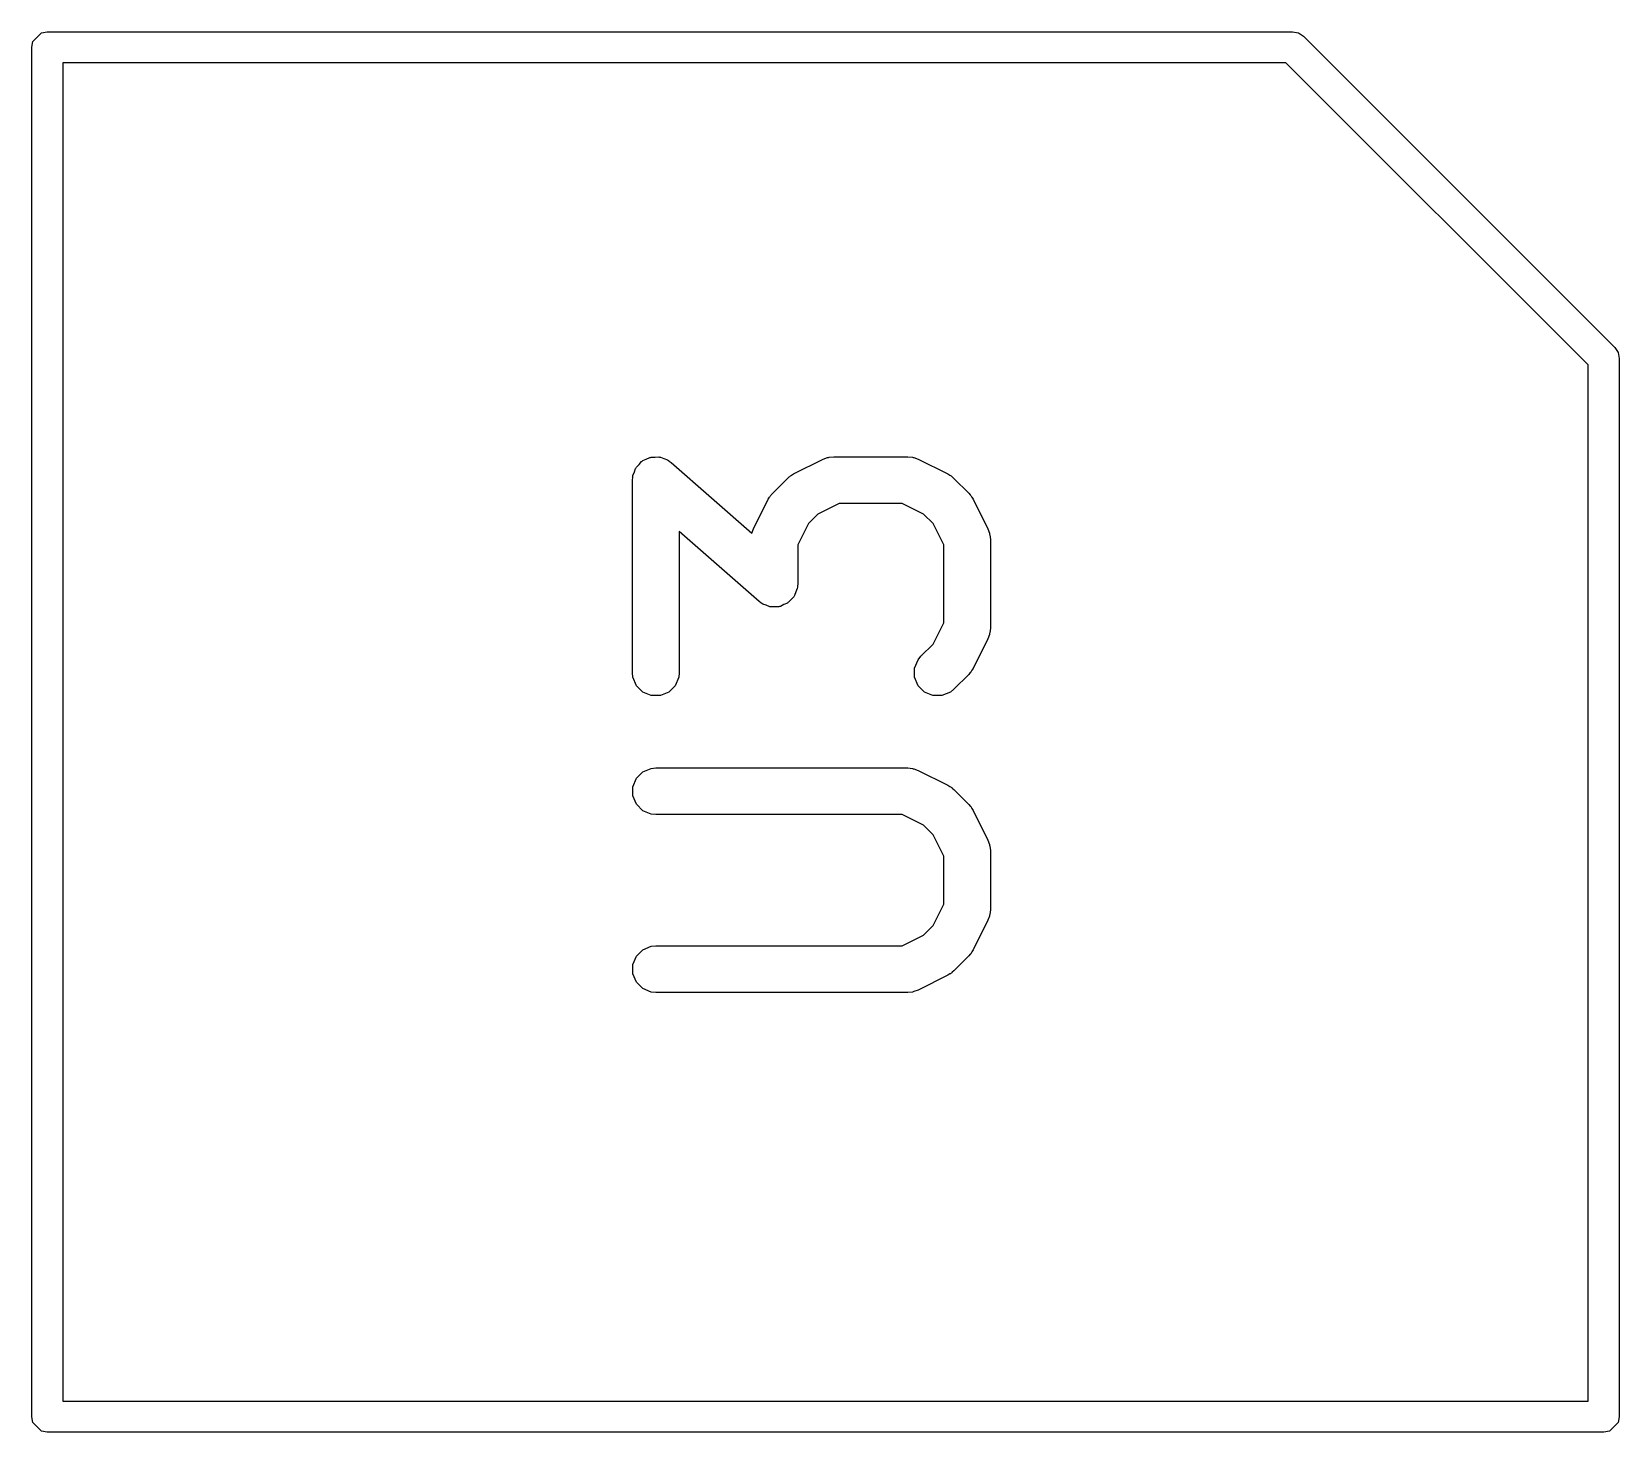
# Model space of a CAD drawing. Header units: millimetres. Extents: x 129 to 276, y -185 to -58.
# Drawn here: x 162.2 to 167.3, y -96.5 to -92 of the extents above; entities that cross this region are included whole.
import ezdxf

# ---------------------------------------------------------------- set-up
doc = ezdxf.new("R2010")
doc.units = ezdxf.units.MM
doc.layers.add('F.Fab', color=9, linetype='CONTINUOUS', true_color=0xafafaf)

msp = doc.modelspace()

# ---------------------------------------------------------------- linework, layer by layer
at = {"layer": 'F.Fab', "linetype": 'CONTINUOUS'}
for p, q in [((162.203806, -92.030866), (162.230866, -92.003806)), ((162.230866, -92.003806), (162.25, -92)), ((162.25, -92), (166.25, -92)), ((166.25, -92), (166.269134, -92.003806)), ((166.269134, -92.003806), (166.285355, -92.014645)), ((162.2, -92.05), (162.203806, -92.030866)), ((162.2, -96.45), (162.2, -92.05)), ((166.285355, -92.014645), (167.285356, -93.014645)), ((162.3, -92.1), (162.3, -96.4)), ((166.22929, -92.1), (162.3, -92.1)), ((167.2, -93.07071), (166.22929, -92.1)), ((167.285356, -93.014645), (167.296194, -93.030866)), ((167.2, -96.4), (167.2, -93.07071)), ((167.296194, -93.030866), (167.3, -93.05)), ((167.3, -93.05), (167.3, -96.45)), ((164.159095, -93.381025), (164.161364, -93.379902)), ((164.161364, -93.379902), (164.163151, -93.378116)), ((164.163151, -93.378116), (164.174401, -93.373455)), ((164.174401, -93.373455), (164.185327, -93.368053)), ((164.185327, -93.368053), (164.18785, -93.367884)), ((164.18785, -93.367884), (164.190187, -93.366917)), ((164.190187, -93.366917), (164.202372, -93.366917)), ((164.202372, -93.366917), (164.214525, -93.366107)), ((164.214525, -93.366107), (164.21692, -93.366917)), ((164.21692, -93.366917), (164.219451, -93.366917)), ((164.219451, -93.366917), (164.230708, -93.37158)), ((164.230708, -93.37158), (164.242246, -93.375482)), ((164.242246, -93.375482), (164.245163, -93.377567)), ((164.245163, -93.377567), (164.246487, -93.378116)), ((164.246487, -93.378116), (164.247882, -93.379511)), ((164.247882, -93.379511), (164.254207, -93.384033)), ((164.647468, -93.421013), (164.742706, -93.373394)), ((164.742706, -93.373394), (164.756437, -93.368139)), ((164.756437, -93.368139), (164.759126, -93.367947)), ((164.759126, -93.367947), (164.761615, -93.366917)), ((164.761615, -93.366917), (164.776247, -93.365476)), ((164.776247, -93.365476), (165.014342, -93.365476)), ((165.014342, -93.365476), (165.028974, -93.366917)), ((165.028974, -93.366917), (165.031463, -93.367948)), ((165.031463, -93.367948), (165.034151, -93.368139)), ((165.034151, -93.368139), (165.047883, -93.373394)), ((165.047883, -93.373394), (165.143121, -93.421013)), ((164.13045, -93.43077), (164.130908, -93.429414)), ((164.130581, -93.432737), (164.13045, -93.43077)), ((164.130908, -93.429414), (164.13126, -93.425844)), ((164.13126, -93.425844), (164.135923, -93.414586)), ((164.135923, -93.414586), (164.139825, -93.403049)), ((164.139825, -93.403049), (164.14149, -93.401144)), ((164.14149, -93.401144), (164.142459, -93.398808)), ((164.142459, -93.398808), (164.151069, -93.390197)), ((164.151069, -93.390197), (164.159095, -93.381025)), ((164.254207, -93.384033), (164.513516, -93.610928)), ((164.627976, -93.435062), (164.633725, -93.430343)), ((164.633725, -93.430343), (164.635025, -93.428845)), ((164.635025, -93.428845), (164.637284, -93.427423)), ((164.637284, -93.427423), (164.639341, -93.425735)), ((164.639341, -93.425735), (164.641168, -93.424977)), ((164.641168, -93.424977), (164.647468, -93.421013)), ((165.143121, -93.421013), (165.149417, -93.424976)), ((165.149417, -93.424976), (165.151247, -93.425734)), ((165.151247, -93.425734), (165.153305, -93.427423)), ((165.153305, -93.427423), (165.155564, -93.428845)), ((165.155564, -93.428845), (165.156863, -93.430343)), ((165.156863, -93.430343), (165.162612, -93.435061)), ((164.129819, -93.440476), (164.130581, -93.432737)), ((164.129819, -94.059523), (164.129819, -93.440476)), ((164.575638, -93.48843), (164.580357, -93.482681)), ((164.580357, -93.482681), (164.627976, -93.435062)), ((165.162612, -93.435061), (165.210232, -93.48268)), ((165.210232, -93.48268), (165.21495, -93.488429)), ((164.518689, -93.597411), (164.566308, -93.502173)), ((164.566308, -93.502173), (164.570272, -93.495873)), ((164.570272, -93.495873), (164.57103, -93.494046)), ((164.57103, -93.494046), (164.572718, -93.491989)), ((164.572718, -93.491989), (164.57414, -93.48973)), ((164.57414, -93.48973), (164.575638, -93.48843)), ((164.793952, -93.515476), (164.725436, -93.549734)), ((164.996637, -93.515476), (164.793952, -93.515476)), ((165.065153, -93.549734), (164.996637, -93.515476)), ((165.21495, -93.488429), (165.21645, -93.48973)), ((165.21645, -93.48973), (165.217872, -93.491989)), ((165.217872, -93.491989), (165.21956, -93.494046)), ((165.21956, -93.494046), (165.220317, -93.495873)), ((165.220317, -93.495873), (165.224282, -93.502173)), ((165.224282, -93.502173), (165.271901, -93.597411)), ((164.695029, -93.580141), (164.660771, -93.648657)), ((164.725436, -93.549734), (164.695029, -93.580141)), ((165.095561, -93.580141), (165.065153, -93.549734)), ((165.129819, -93.648657), (165.095561, -93.580141)), ((164.536383, -93.830252), (164.279819, -93.605758)), ((164.279819, -93.605758), (164.279819, -94.059523)), ((164.513516, -93.610928), (164.518689, -93.597411)), ((165.271901, -93.597411), (165.277156, -93.611142)), ((165.277156, -93.611142), (165.277347, -93.613831)), ((165.277347, -93.613831), (165.278378, -93.61632)), ((165.278378, -93.61632), (165.279819, -93.630952)), ((165.279819, -93.630952), (165.279819, -93.916666)), ((164.660771, -93.648657), (164.660771, -93.773809)), ((165.129819, -93.898961), (165.129819, -93.648657)), ((164.65933, -93.788441), (164.654666, -93.799698)), ((164.659681, -93.78487), (164.65933, -93.788441)), ((164.66014, -93.783515), (164.659681, -93.78487)), ((164.660771, -93.773809), (164.660008, -93.781547)), ((164.660008, -93.781547), (164.66014, -93.783515)), ((164.542707, -93.834773), (164.536383, -93.830252)), ((164.544103, -93.836169), (164.542707, -93.834773)), ((164.545426, -93.836717), (164.544103, -93.836169)), ((164.548344, -93.838803), (164.545426, -93.836717)), ((164.559881, -93.842704), (164.548344, -93.838803)), ((164.627439, -93.836169), (164.616188, -93.840829)), ((164.629225, -93.834382), (164.627439, -93.836169)), ((164.631495, -93.83326), (164.629225, -93.834382)), ((164.63952, -93.824087), (164.631495, -93.83326)), ((164.648131, -93.815477), (164.63952, -93.824087)), ((164.649099, -93.81314), (164.648131, -93.815477)), ((164.650765, -93.811236), (164.649099, -93.81314)), ((164.654666, -93.799698), (164.650765, -93.811236)), ((164.571139, -93.847368), (164.559881, -93.842704)), ((164.57367, -93.847368), (164.571139, -93.847368)), ((164.576065, -93.848178), (164.57367, -93.847368)), ((164.588218, -93.847368), (164.576065, -93.848178)), ((164.600403, -93.847368), (164.588218, -93.847368)), ((164.602739, -93.8464), (164.600403, -93.847368)), ((164.605263, -93.846232), (164.602739, -93.8464)), ((164.616188, -93.840829), (164.605263, -93.846232)), ((165.095561, -93.967476), (165.129819, -93.898961)), ((165.277156, -93.936476), (165.271901, -93.950207)), ((165.277347, -93.933786), (165.277156, -93.936476)), ((165.278378, -93.931298), (165.277347, -93.933786)), ((165.279819, -93.916666), (165.278378, -93.931298)), ((165.056548, -94.006489), (165.095561, -93.967476)), ((165.271901, -93.950207), (165.224282, -94.045445)), ((165.036021, -94.044891), (165.04722, -94.017855)), ((165.04722, -94.017855), (165.056548, -94.006489)), ((164.13126, -94.074155), (164.129819, -94.059523)), ((164.142459, -94.101191), (164.13126, -94.074155)), ((164.278378, -94.074155), (164.267179, -94.101191)), ((164.279819, -94.059523), (164.278378, -94.074155)), ((165.036021, -94.074154), (165.036021, -94.044891)), ((165.047219, -94.10119), (165.036021, -94.074154)), ((165.210232, -94.064938), (165.162612, -94.112557)), ((165.21495, -94.059188), (165.210232, -94.064938)), ((165.21645, -94.057888), (165.21495, -94.059188)), ((165.217872, -94.055628), (165.21645, -94.057888)), ((165.21956, -94.053572), (165.217872, -94.055628)), ((165.220317, -94.051744), (165.21956, -94.053572)), ((165.224282, -94.045445), (165.220317, -94.051744)), ((164.163151, -94.121883), (164.142459, -94.101191)), ((164.190187, -94.133082), (164.163151, -94.121883)), ((164.219451, -94.133082), (164.190187, -94.133082)), ((164.246487, -94.121883), (164.219451, -94.133082)), ((164.267179, -94.101191), (164.246487, -94.121883)), ((165.067912, -94.121883), (165.047219, -94.10119)), ((165.094948, -94.133082), (165.067912, -94.121883)), ((165.124211, -94.133082), (165.094948, -94.133082)), ((165.151247, -94.121884), (165.124211, -94.133082)), ((165.162612, -94.112557), (165.151247, -94.121884)), ((164.13126, -94.425844), (164.142459, -94.398808)), ((164.142459, -94.398808), (164.163151, -94.378116)), ((164.163151, -94.378116), (164.190187, -94.366917)), ((164.190187, -94.366917), (164.204819, -94.365476)), ((164.204819, -94.365476), (165.014342, -94.365476)), ((165.014342, -94.365476), (165.028974, -94.366917)), ((165.028974, -94.366917), (165.031463, -94.367948)), ((165.031463, -94.367948), (165.034151, -94.368139)), ((165.034151, -94.368139), (165.047883, -94.373394)), ((165.047883, -94.373394), (165.143121, -94.421013)), ((164.13126, -94.455108), (164.13126, -94.425844)), ((165.143121, -94.421013), (165.149417, -94.424976)), ((165.149417, -94.424976), (165.151247, -94.425734)), ((165.151247, -94.425734), (165.153305, -94.427423)), ((165.153305, -94.427423), (165.155564, -94.428845)), ((165.155564, -94.428845), (165.156863, -94.430343)), ((165.156863, -94.430343), (165.162612, -94.435061)), ((165.162612, -94.435061), (165.210232, -94.48268)), ((164.142459, -94.482144), (164.13126, -94.455108)), ((164.163151, -94.502836), (164.142459, -94.482144)), ((164.190187, -94.514035), (164.163151, -94.502836)), ((165.210232, -94.48268), (165.21495, -94.488429)), ((165.21495, -94.488429), (165.21645, -94.48973)), ((165.21645, -94.48973), (165.217872, -94.491989)), ((165.217872, -94.491989), (165.21956, -94.494046)), ((165.21956, -94.494046), (165.220317, -94.495873)), ((165.220317, -94.495873), (165.224282, -94.502173)), ((165.224282, -94.502173), (165.271901, -94.597411)), ((164.204819, -94.515476), (164.190187, -94.514035)), ((164.996637, -94.515476), (164.204819, -94.515476)), ((165.065153, -94.549734), (164.996637, -94.515476)), ((165.095561, -94.580141), (165.065153, -94.549734)), ((165.129819, -94.648657), (165.095561, -94.580141)), ((165.271901, -94.597411), (165.277156, -94.611142)), ((165.129819, -94.803723), (165.129819, -94.648657)), ((165.277156, -94.611142), (165.277347, -94.613831)), ((165.277347, -94.613831), (165.278378, -94.61632)), ((165.278378, -94.61632), (165.279819, -94.630952)), ((165.279819, -94.630952), (165.279819, -94.821428)), ((165.095561, -94.872238), (165.129819, -94.803723)), ((165.271901, -94.854969), (165.224282, -94.950207)), ((165.277156, -94.841238), (165.271901, -94.854969)), ((165.277347, -94.838548), (165.277156, -94.841238)), ((165.278378, -94.83606), (165.277347, -94.838548)), ((165.279819, -94.821428), (165.278378, -94.83606)), ((164.996637, -94.936904), (165.065153, -94.902645)), ((165.065153, -94.902645), (165.095561, -94.872238)), ((164.142459, -94.970236), (164.163151, -94.949544)), ((164.163151, -94.949544), (164.190187, -94.938345)), ((164.190187, -94.938345), (164.204819, -94.936904)), ((164.204819, -94.936904), (164.996637, -94.936904)), ((165.217872, -94.96039), (165.21645, -94.96265)), ((165.21956, -94.958334), (165.217872, -94.96039)), ((165.220317, -94.956506), (165.21956, -94.958334)), ((165.224282, -94.950207), (165.220317, -94.956506)), ((164.13126, -94.997272), (164.142459, -94.970236)), ((164.13126, -95.026536), (164.13126, -94.997272)), ((165.210232, -94.9697), (165.162612, -95.017319)), ((165.21495, -94.96395), (165.210232, -94.9697)), ((165.21645, -94.96265), (165.21495, -94.96395)), ((164.142459, -95.053572), (164.13126, -95.026536)), ((164.163151, -95.074264), (164.142459, -95.053572)), ((165.143121, -95.031367), (165.047883, -95.078986)), ((165.149417, -95.027403), (165.143121, -95.031367)), ((165.151247, -95.026646), (165.149417, -95.027403)), ((165.153305, -95.024956), (165.151247, -95.026646)), ((165.155564, -95.023535), (165.153305, -95.024956)), ((165.156863, -95.022036), (165.155564, -95.023535)), ((165.162612, -95.017319), (165.156863, -95.022036)), ((164.190187, -95.085463), (164.163151, -95.074264)), ((164.204819, -95.086904), (164.190187, -95.085463)), ((165.014342, -95.086904), (164.204819, -95.086904)), ((165.028974, -95.085463), (165.014342, -95.086904)), ((165.031463, -95.084431), (165.028974, -95.085463)), ((165.034151, -95.084241), (165.031463, -95.084431)), ((165.047883, -95.078986), (165.034151, -95.084241)), ((162.3, -96.4), (167.2, -96.4)), ((162.203806, -96.469134), (162.2, -96.45)), ((162.230866, -96.496194), (162.203806, -96.469134)), ((167.296194, -96.469134), (167.269134, -96.496194)), ((167.3, -96.45), (167.296194, -96.469134)), ((162.25, -96.5), (162.230866, -96.496194)), ((167.25, -96.5), (162.25, -96.5)), ((167.269134, -96.496194), (167.25, -96.5))]:
    msp.add_line(p, q, dxfattribs=at)

doc.saveas('drawing.dxf')
